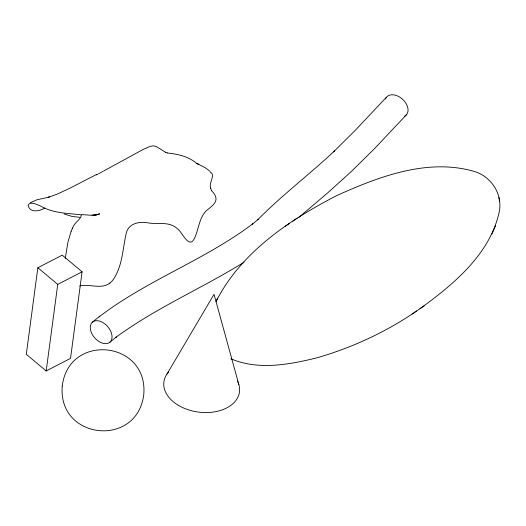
<?xml version="1.0" encoding="UTF-8"?>
<svg xmlns="http://www.w3.org/2000/svg" width="526" height="526" viewBox="0 0 526 526"><rect width="100%" height="100%" fill="white"/><g stroke="black" fill="none" stroke-linecap="round" stroke-linejoin="round"><path stroke-width="0.79" d="M65.263 258.378L67.959 241.993L71.102 231.506M37.852 267.734L26.3 354.3L46.183 370.962L70.537 358.37L82.089 271.804L62.206 255.143L37.852 267.734L57.735 284.395L46.183 370.962M420.116 308.624C453.576 284.29 490.022 254.288 499.24 211.846C502.882 194.285 491.337 176.585 474.419 171.483C427.862 157.905 379.095 176.499 336.798 195.554C289.168 220.105 240.862 252.454 216.041 301.549M216.212 301.188L217.534 298.176M491.942 233.919L495.505 225.838M72.608 228.12C73.778 222.952 80.715 219.789 81.405 215.226A3.32 0.874 4.6 0 0 79.991 214.674C66.506 213.247 52.515 213.05 40.423 205.942C37.129 204.818 29.936 200.616 28.141 205.337C29.752 213.234 39.752 211.248 44.782 208.013M166.893 374.203L214.036 294.336L238.843 384.552M386.36 97.323L355.011 130.593L333.504 151.896L334.733 150.712C309.623 174.362 281.982 195.146 257.753 219.75L258.397 219.224L252.204 224.3L252.835 223.774C202.569 261.764 141.034 282.225 92.195 322.339M406.637 114.563L374.946 148.201L351.822 171.062L328.053 192.562L298.669 217.567M99.118 316.672L99.743 316.152M109.493 342.544A13.314 8.594 48.8 0 0 103.07 322.668A13.314 8.594 48.8 0 0 90.913 331.327A13.314 8.594 48.8 0 0 109.493 342.544L116.266 337.002L115.635 337.514C155.716 308.026 201.872 288.353 244.051 262.231M109.842 283.093C101.899 289.142 91.859 284.632 82.924 285.467A15.063 6.93 -19.2 0 0 79.696 285.953M285.158 226.364L289.353 223.471M292.923 221.058L297.19 218.119M230.822 358.771C258.135 370.449 289.116 364.676 316.908 357.818C352.308 347.64 386.202 331.952 416.553 311.037M412.285 313.983L424.311 305.731M30.363 202.727L36.794 199.814L49.345 197.026L48.175 197.316L57.373 194.068L70.425 187.927L96.436 174.514M96.528 174.921L97.928 174.139M98.632 173.751L102.84 171.45M103.53 171.075L143.664 149.187L150.206 146.34L153.171 145.886L156.117 146.412L165.683 152.356M57.735 284.395L82.089 271.804M92.346 215.745L97.271 214.621L92.063 215.384L95.351 214.989L90.538 215.226L81.464 214.569M79.755 217.317L72.141 216.456L64.04 213.97M167.518 153C178.156 154.157 188.9 156.505 197.197 163.842M210.111 172.153C216.337 174.639 208.165 183.364 210.735 188.255M197.723 163.869L204.943 167.57L210.124 171.312M196.961 163.553L198.802 164.46L198.111 164.099M211.413 190.478C220.664 199.88 214.411 204.292 206.271 210.742C199.045 218.086 198.795 229.086 194.62 238.035C188.992 250.054 182.384 231.94 177.4 228.784C169.714 221.229 158.339 224.398 148.766 223.004C140.258 221.098 128.89 222.978 126.358 232.742C122.571 248.745 122.67 266.583 112.649 280.417A16.036 10.842 -70.6 0 1 109.842 283.1M498.904 197.467L499.121 198.867M499.213 199.525L499.516 201.451M385.44 98.954A13.314 9.021 42.4 0 1 402.508 99.21A13.314 9.021 42.4 0 1 404.586 116.259M237.463 381.107A38.128 25.36 7.6 0 1 198.289 412.068A38.128 25.36 7.6 0 1 168.721 371.882M71.076 231.44A32.467 12.907 -84.4 0 1 72.588 228.054M167.531 152.967A12.032 10.73 22.3 0 1 165.703 152.316M211.445 190.465A17.91 12.4 -34.4 0 1 210.808 188.223M62.239 386.13C57.689 439.881 137.352 448.145 143.776 394.441C148.332 340.697 68.656 332.432 62.239 386.13M96.403 214.726L94.318 215.279L99.73 213.872L96.403 214.726"/></g></svg>
